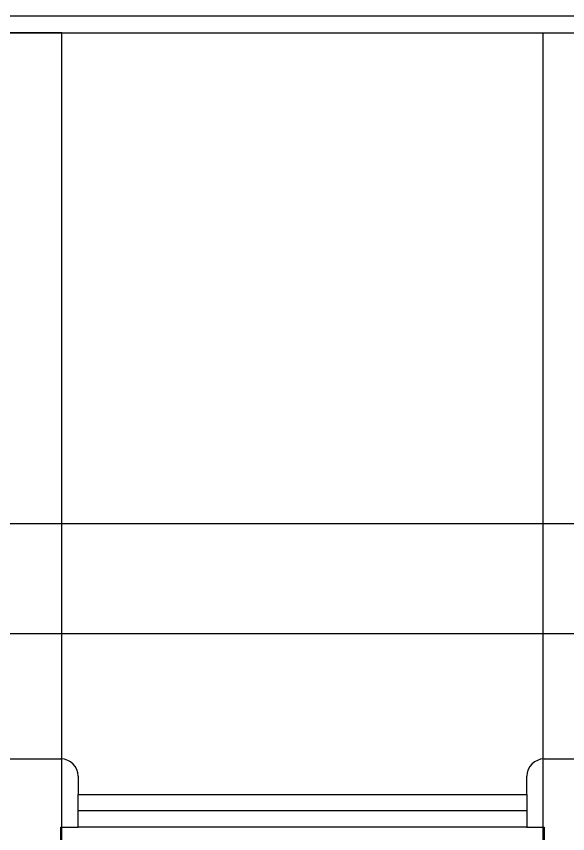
# Model space of a CAD drawing. Header units: metres. Extents: x 0 to 63075, y 0 to 44550.
# Drawn here: x 14019.2 to 14179, y 28867.6 to 29104.2 of the extents above; entities that cross this region are included whole.
import ezdxf

# ---------------------------------------------------------------- set-up
doc = ezdxf.new("R2010")
doc.units = ezdxf.units.M
doc.header["$LTSCALE"] = 75
doc.linetypes.add('HIDDEN2', pattern=[4.7625, 3.175, -1.5875])
for name, color, linetype in [('SDM', 7, 'Continuous'), ('SL1', 8, 'Continuous'), ('SL4', 4, 'Continuous'), ('ST1', 7, 'HIDDEN2')]:
    doc.layers.add(name, color=color, linetype=linetype)

# ---------------------------------------------------------------- blocks, each defined once
blk = doc.blocks.new('A$Ca548c4ee')
at = {"layer": 'SL1'}
for radius, start, end in [(1821.5, 111.63329, 68.36671), (1758, 110.23354, 69.76646), (1758, 110.23433, 69.76567), (1750, 110.33011, 69.66989)]:
    blk.add_arc((5942.12, 7584.47), radius, start, end, dxfattribs=at)
blk = doc.blocks.new('A$Ca53c419a')
at = {"layer": 'SL4'}
for p, q in [((4674.48, 209.24), (4674.48, 492.76)), ((4459.48, 486.24), (4459.48, 421)), ((4362.13, 420.77), (4459.47, 420.77)), ((4439.71, 420.77), (4439.71, 416)), ((4439.71, 286), (4439.71, 416)), ((4439.71, 416), (4449.24, 416)), ((4449.24, 416), (4449.24, 286)), ((4454.48, 416), (4449.24, 416)), ((4439.71, 286), (4439.71, 281.23)), ((4449.24, 286), (4439.71, 286)), ((4449.24, 286), (4454.48, 286)), ((3669.71, 281.23), (4459.47, 281.23)), ((4459.48, 281), (4459.48, 215.76))]:
    blk.add_line(p, q, dxfattribs=at)
for centre, start, end in [((4454.48, 421), 270, 0), ((4454.48, 281), 0, 90)]:
    blk.add_arc(centre, 5, start, end, dxfattribs=at)
at = {"layer": 'ST1'}
for p, q in [((4669.71, 493.24), (4669.71, 208.76)), ((4669.71, 420.77), (4669.71, 486.24)), ((4495.84, 445.5), (4495.84, 256.5)), ((4527.59, 256.5), (4527.59, 445.5)), ((4430.19, 421), (4439.71, 421)), ((4439.71, 421), (4439.71, 420.77)), ((4459.47, 420.77), (4669.71, 420.77)), ((4444.48, 286), (4444.48, 416)), ((4449.24, 416), (4449.24, 286)), ((4439.71, 281), (4430.19, 281)), ((4439.71, 281.23), (4439.71, 281)), ((4459.47, 281.23), (4669.71, 281.23)), ((4669.71, 281.23), (4669.71, 215.76))]:
    blk.add_line(p, q, dxfattribs=at)

msp = doc.modelspace()

# ---------------------------------------------------------------- block references
at = {"layer": 'SDM'}
msp.add_blockref('A$Ca548c4ee', (8259.51, 22668.36), dxfattribs=at)
at = {"layer": 'SDM', "rotation": 90}
msp.add_blockref('A$Ca53c419a', (14453.13, 24429.77), dxfattribs=at)

doc.saveas('drawing.dxf')
